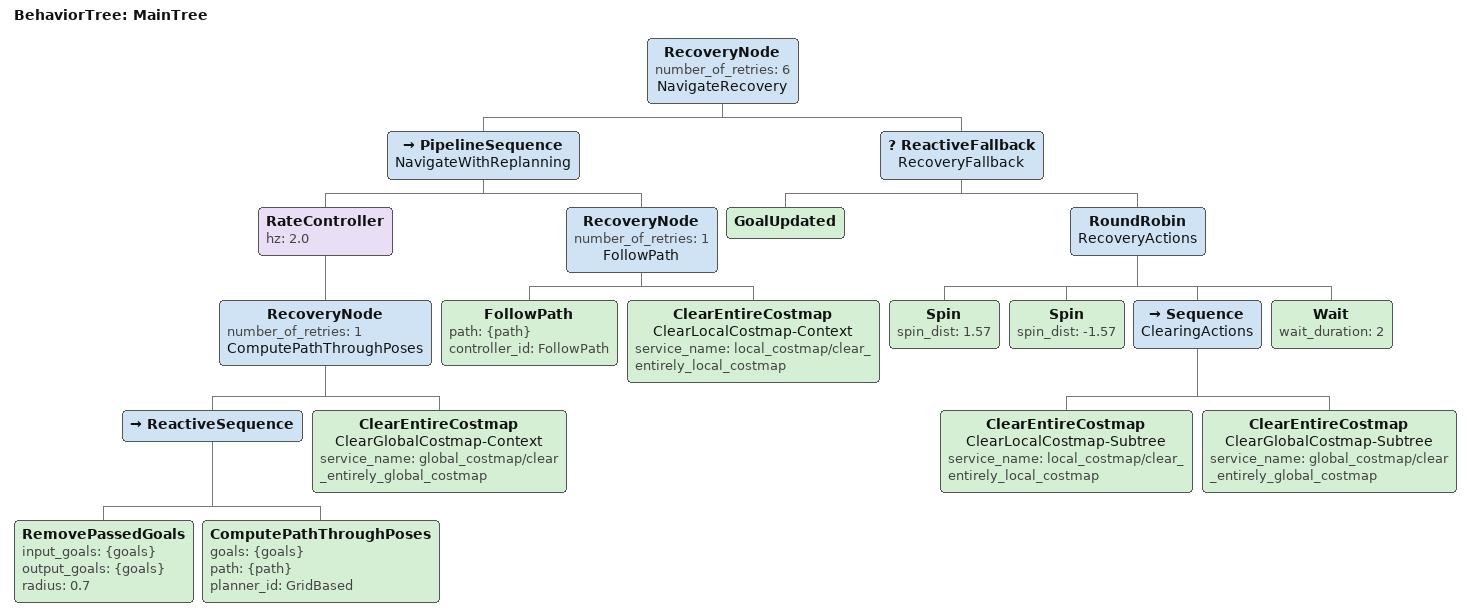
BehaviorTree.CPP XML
<!--
  Navigate through poses without reverse recovery. Recovery is limited to
  costmap clearing, in-place rotation, and a short wait.
-->
<root main_tree_to_execute="MainTree">
  <BehaviorTree ID="MainTree">
    <RecoveryNode number_of_retries="6" name="NavigateRecovery">
      <PipelineSequence name="NavigateWithReplanning">
        <RateController hz="2.0">
          <RecoveryNode number_of_retries="1" name="ComputePathThroughPoses">
            <ReactiveSequence>
              <RemovePassedGoals input_goals="{goals}" output_goals="{goals}" radius="0.7"/>
              <ComputePathThroughPoses goals="{goals}" path="{path}" planner_id="GridBased"/>
            </ReactiveSequence>
            <ClearEntireCostmap name="ClearGlobalCostmap-Context" service_name="global_costmap/clear_entirely_global_costmap"/>
          </RecoveryNode>
        </RateController>
        <RecoveryNode number_of_retries="1" name="FollowPath">
          <FollowPath path="{path}" controller_id="FollowPath"/>
          <ClearEntireCostmap name="ClearLocalCostmap-Context" service_name="local_costmap/clear_entirely_local_costmap"/>
        </RecoveryNode>
      </PipelineSequence>
      <ReactiveFallback name="RecoveryFallback">
        <GoalUpdated/>
        <RoundRobin name="RecoveryActions">
          <Spin spin_dist="1.57"/>
          <Spin spin_dist="-1.57"/>
          <Sequence name="ClearingActions">
            <ClearEntireCostmap name="ClearLocalCostmap-Subtree" service_name="local_costmap/clear_entirely_local_costmap"/>
            <ClearEntireCostmap name="ClearGlobalCostmap-Subtree" service_name="global_costmap/clear_entirely_global_costmap"/>
          </Sequence>
          <Wait wait_duration="2"/>
        </RoundRobin>
      </ReactiveFallback>
    </RecoveryNode>
  </BehaviorTree>
</root>
